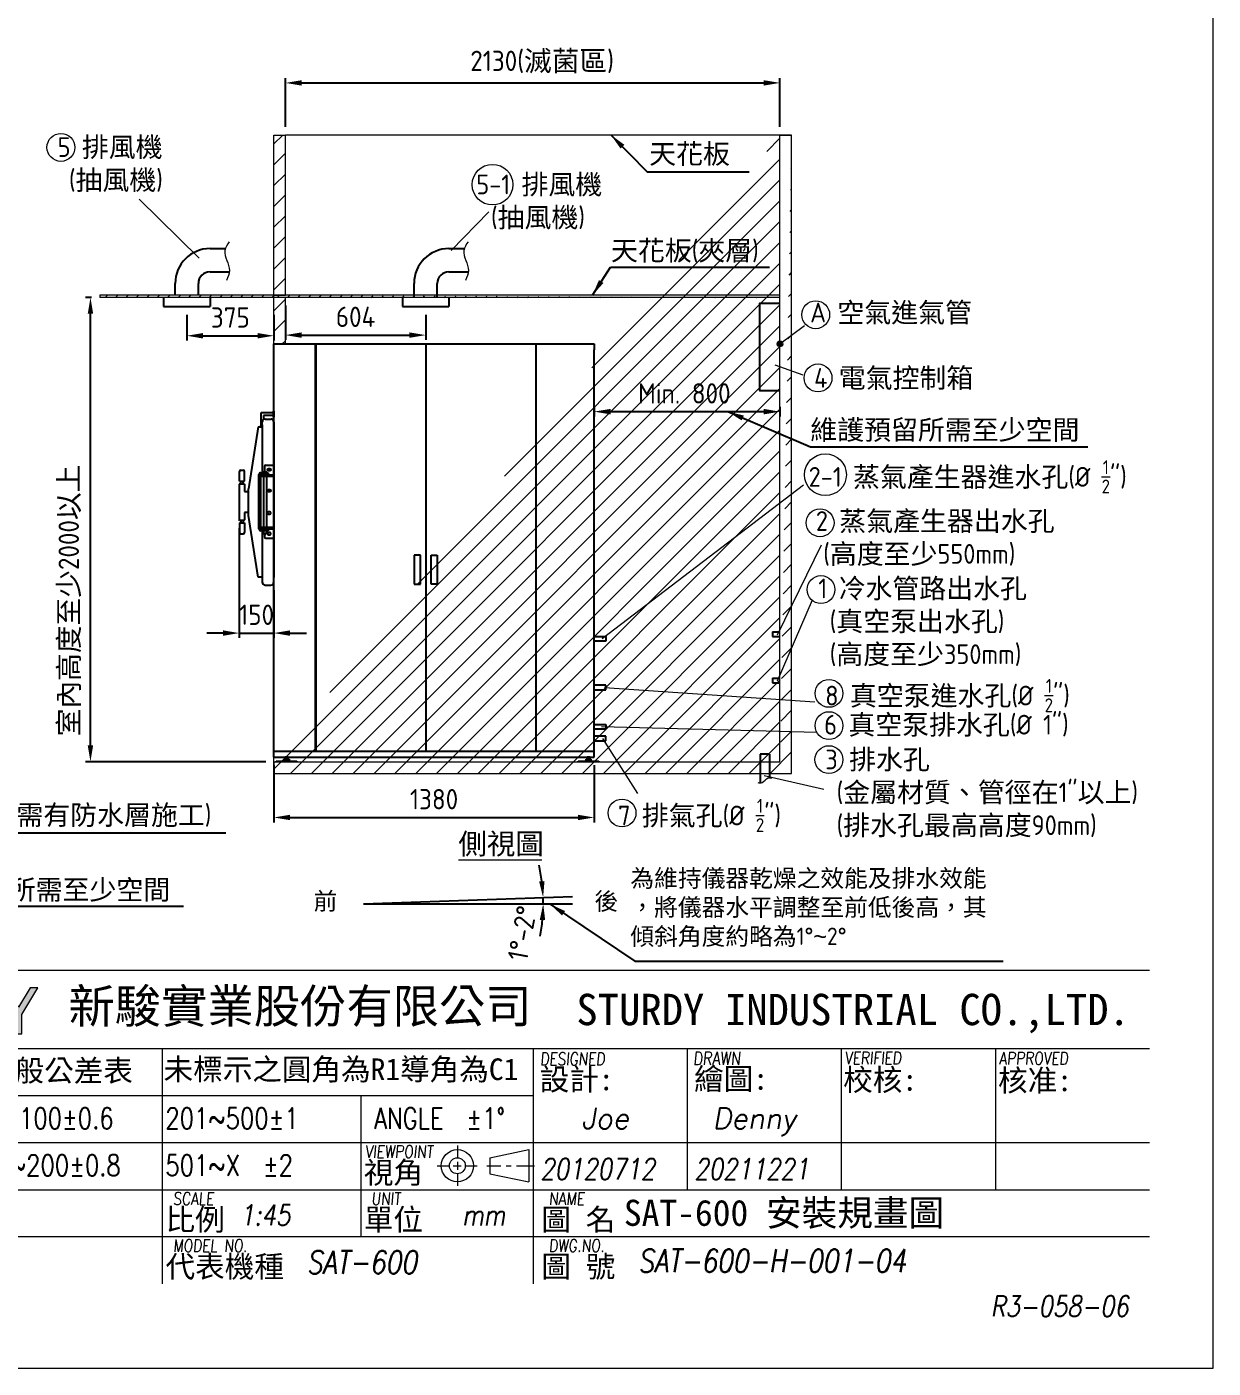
# Model space of a CAD drawing. Header units: millimetres. Extents: x -193690 to -180505, y -20867 to -11597.
# Drawn here: x -185614 to -180505, y -20867 to -15088 of the extents above; entities that cross this region are included whole.
import ezdxf

# ---------------------------------------------------------------- set-up
doc = ezdxf.new("R2010")
doc.units = ezdxf.units.MM
doc.header["$MEASUREMENT"] = 0
doc.linetypes.add('HIDDEN', pattern=[9.525, 6.35, -3.175])
doc.layers.get('0').update_dxf_attribs({"lineweight": 25})
for name, color, linetype, lineweight in [('D', 3, 'Continuous', 13), ('F', 7, 'Continuous', 15), ('H', 2, 'HIDDEN', 15), ('S', 4, 'Continuous', 15), ('T', 4, 'Continuous', 15)]:
    doc.layers.add(name, color=color, linetype=linetype, lineweight=lineweight)
doc.styles.get("Standard").update_dxf_attribs({"font": 'KAIU.TTF'})
doc.styles.add('STU25', font='isocp2.shx')
doc.styles.add('Text', font='romans.shx', dxfattribs={"width": 0.8, "oblique": 10})
doc.dimstyles.new('STU25', dxfattribs={"dimscale": 35, "dimtxt": 2.5, "dimasz": 2, "dimexe": 0.6, "dimexo": 1, "dimgap": 1, "dimtad": 1, "dimdsep": 46, "dimtxsty": 'STU25', "dimcen": 2, "dimazin": 2, "dimtfac": 1, "dimtmove": 0, "dimatfit": 3, "dimfxl": 0, "dimtolj": 1, "dimtzin": 0, "dimarcsym": 0})
doc.dimstyles.new('STU25$7', dxfattribs={"dimscale": 35, "dimtxt": 2.5, "dimasz": 2, "dimexe": 1.25, "dimexo": 0.625, "dimgap": 1, "dimtad": 0, "dimdec": 4, "dimdsep": 46, "dimtxsty": 'STU25', "dimcen": 2.5, "dimazin": 2, "dimtfac": 1, "dimtdec": 4, "dimtmove": 0, "dimatfit": 3, "dimfxl": 0, "dimtolj": 1, "dimtzin": 0, "dimarcsym": 0})
pattern_1 = [(45, (46663.2, 1261.947), (-44.90128, 44.90128), [])]

# ---------------------------------------------------------------- blocks, each defined once
blk = doc.blocks.new('*D1')
at = {"layer": 'D', "color": 0, "lineweight": -2}
for start, end in [(7.18063, 12.36126), (0, 2), (349.63874, 354.81937)]:
    blk.add_arc((-184164.5, -18866.3), 774.4, start, end, dxfattribs=at)
at = {"layer": 'D', "color": 0}
for points in [[(-183407.7, -18770.4), (-183384.5, -18768.6), (-183390.5, -18839.3)], [(-183381.5, -18936.8), (-183404.8, -18935.7), (-183390, -18866.3)]]:
    blk.add_solid(points, dxfattribs=at)
at = {"layer": 'Defpoints', "color": 0}
for p in [(-183264, -18834.9), (-184164.5, -18866.3), (-184164.5, -18866.3), (-183390.2, -18848.3), (-183263.5, -18866.3)]:
    blk.add_point(p, dxfattribs=at)
at = {"layer": 'D', "color": 0, "insert": (-183480.4, -18992.8), "char_height": 87.5, "attachment_point": 5, "rotation": 79.52599, "style": 'STU25'}
blk.add_mtext('1%%D-2%%D', dxfattribs=at)
blk = doc.blocks.new('*D2')
at = {"layer": 'D', "color": 0, "lineweight": -2}
for p, q in [((-184500.2, -16289.3), (-184500.2, -16437.3)), ((-183896.2, -16328.5), (-183896.2, -16437.3)), ((-184430.2, -16416.3), (-183966.2, -16416.3))]:
    blk.add_line(p, q, dxfattribs=at)
at = {"layer": 'D', "color": 0}
for points in [[(-184430.2, -16404.6), (-184430.2, -16428), (-184500.2, -16416.3)], [(-183966.2, -16428), (-183966.2, -16404.6), (-183896.2, -16416.3)]]:
    blk.add_solid(points, dxfattribs=at)
at = {"layer": 'Defpoints', "color": 0}
for p in [(-184500.2, -16254.3), (-183896.2, -16293.5), (-183896.2, -16416.3)]:
    blk.add_point(p, dxfattribs=at)
at = {"layer": 'D', "color": 0, "insert": (-184198.2, -16337.5), "char_height": 87.5, "attachment_point": 5, "style": 'STU25'}
blk.add_mtext('\\A1;604', dxfattribs=at)
blk = doc.blocks.new('*D4')
at = {"layer": 'D', "color": 0, "lineweight": -2}
for p, q in [((-185335.2, -16254.3), (-185361.1, -16254.3)), ((-185340.1, -18184.3), (-185340.1, -16324.3)), ((-184585.2, -18254.3), (-185361.1, -18254.3))]:
    blk.add_line(p, q, dxfattribs=at)
at = {"layer": 'D', "color": 0}
for points in [[(-185328.4, -16324.3), (-185351.8, -16324.3), (-185340.1, -16254.3)], [(-185351.8, -18184.3), (-185328.4, -18184.3), (-185340.1, -18254.3)]]:
    blk.add_solid(points, dxfattribs=at)
at = {"layer": 'Defpoints', "color": 0}
for p in [(-185340.1, -16254.3), (-185300.2, -16254.3), (-184550.2, -18254.3)]:
    blk.add_point(p, dxfattribs=at)
at = {"layer": 'D', "color": 0, "insert": (-185428.5, -17559.5), "char_height": 87.5, "attachment_point": 5, "rotation": 90, "style": 'STU25'}
blk.add_mtext('\\A1;{\\f標楷體|b0|i0|c136|p65;室內高度至少}2000{\\f標楷體|b0|i0|c136|p65;以上}', dxfattribs=at)
blk = doc.blocks.new('*D8')
at = {"layer": 'D', "color": 0, "lineweight": -2}
for p, q in [((-183170.2, -16725.9), (-183170.2, -16767)), ((-183100.2, -16746), (-182440.2, -16746)), ((-182370.2, -16725.9), (-182370.2, -16767))]:
    blk.add_line(p, q, dxfattribs=at)
at = {"layer": 'D', "color": 0}
for points in [[(-183100.2, -16734.3), (-183100.2, -16757.7), (-183170.2, -16746)], [(-182440.2, -16757.7), (-182440.2, -16734.3), (-182370.2, -16746)]]:
    blk.add_solid(points, dxfattribs=at)
at = {"layer": 'Defpoints', "color": 0}
for p in [(-183170.2, -16690.9), (-182370.2, -16690.9), (-182370.2, -16746)]:
    blk.add_point(p, dxfattribs=at)
at = {"layer": 'D', "color": 0, "insert": (-182782.4, -16667.3), "char_height": 87.5, "attachment_point": 5, "style": 'STU25'}
blk.add_mtext('\\A1;{\\Fisocp2.shx;Min. 800}', dxfattribs=at)
blk = doc.blocks.new('*D9')
at = {"layer": 'D', "color": 0, "lineweight": -2}
for p, q in [((-184500.2, -15519.3), (-184500.2, -15308.7)), ((-182370.2, -15519.3), (-182370.2, -15308.7)), ((-184430.2, -15329.7), (-182440.2, -15329.7))]:
    blk.add_line(p, q, dxfattribs=at)
at = {"layer": 'D', "color": 0}
for points in [[(-184430.2, -15318.1), (-184430.2, -15341.4), (-184500.2, -15329.7)], [(-182440.2, -15341.4), (-182440.2, -15318.1), (-182370.2, -15329.7)]]:
    blk.add_solid(points, dxfattribs=at)
at = {"layer": 'Defpoints', "color": 0}
for p in [(-182370.2, -15329.7), (-184500.2, -15554.3), (-182370.2, -15554.3)]:
    blk.add_point(p, dxfattribs=at)
at = {"layer": 'D', "color": 0, "insert": (-183394.7, -15239.6), "char_height": 87.5, "attachment_point": 5, "style": 'STU25'}
blk.add_mtext('\\A1;2130({\\f標楷體|b0|i0|c136|p65;滅菌區})', dxfattribs=at)
blk = doc.blocks.new('*D15')
at = {"layer": 'D', "color": 0, "lineweight": -2}
for p, q in [((-184550.2, -18269.3), (-184550.2, -18515.5)), ((-183170.2, -18269.3), (-183170.2, -18515.5)), ((-184480.2, -18494.5), (-183240.2, -18494.5))]:
    blk.add_line(p, q, dxfattribs=at)
at = {"layer": 'D', "color": 0}
for points in [[(-184480.2, -18482.8), (-184480.2, -18506.1), (-184550.2, -18494.5)], [(-183240.2, -18506.1), (-183240.2, -18482.8), (-183170.2, -18494.5)]]:
    blk.add_solid(points, dxfattribs=at)
at = {"layer": 'Defpoints', "color": 0}
for p in [(-184550.2, -18234.3), (-183170.2, -18234.3), (-183170.2, -18494.5)]:
    blk.add_point(p, dxfattribs=at)
at = {"layer": 'D', "color": 0, "insert": (-183860.2, -18415.7), "char_height": 87.5, "attachment_point": 5, "style": 'STU25'}
blk.add_mtext('\\A1;1380', dxfattribs=at)
blk = doc.blocks.new('*D16')
at = {"layer": 'D', "color": 0, "lineweight": -2}
for p, q in [((-184699.2, -17247.8), (-184699.2, -17721)), ((-184550.2, -17515), (-184550.2, -17721)), ((-184769.2, -17700), (-184839.2, -17700)), ((-184699.2, -17700), (-184550.2, -17700)), ((-184480.2, -17700), (-184410.2, -17700))]:
    blk.add_line(p, q, dxfattribs=at)
at = {"layer": 'D', "color": 0}
for points in [[(-184769.2, -17711.7), (-184769.2, -17688.3), (-184699.2, -17700)], [(-184480.2, -17688.3), (-184480.2, -17711.7), (-184550.2, -17700)]]:
    blk.add_solid(points, dxfattribs=at)
at = {"layer": 'Defpoints', "color": 0}
for p in [(-184699.2, -17212.8), (-184550.2, -17480), (-184550.2, -17700)]:
    blk.add_point(p, dxfattribs=at)
at = {"layer": 'D', "color": 0, "insert": (-184624.7, -17621.2), "char_height": 87.5, "attachment_point": 5, "style": 'STU25'}
blk.add_mtext('\\A1;{\\Fisocp2.shx;150}', dxfattribs=at)
blk = doc.blocks.new('*D19')
at = {"layer": 'D', "color": 0, "lineweight": -2}
for p, q in [((-184925.2, -16328.5), (-184925.2, -16440.1)), ((-184550.2, -16328.5), (-184550.2, -16440.1)), ((-184855.2, -16419.1), (-184620.2, -16419.1))]:
    blk.add_line(p, q, dxfattribs=at)
at = {"layer": 'D', "color": 0}
for points in [[(-184855.2, -16407.4), (-184855.2, -16430.8), (-184925.2, -16419.1)], [(-184620.2, -16430.8), (-184620.2, -16407.4), (-184550.2, -16419.1)]]:
    blk.add_solid(points, dxfattribs=at)
at = {"layer": 'Defpoints', "color": 0}
for p in [(-184925.2, -16293.5), (-184550.2, -16293.5), (-184550.2, -16419.1)]:
    blk.add_point(p, dxfattribs=at)
at = {"layer": 'D', "color": 0, "insert": (-184737.7, -16340.4), "char_height": 87.5, "attachment_point": 5, "style": 'STU25'}
blk.add_mtext('\\A1;375', dxfattribs=at)
blk = doc.blocks.new('新駿LOGO')
at = {"layer": 'F'}
h = blk.add_hatch(color=256, dxfattribs=at)
edge = h.paths.add_edge_path()
edge.add_spline(control_points=[(-509.51, -443.62), (-509.51, -443.62), (-509.51, -441.77), (-509.51, -441.77), (-509.51, -441.77), (-511, -439.2), (-511, -439.2), (-511, -439.2), (-510.64, -439.2), (-510.64, -439.2), (-510.64, -439.2), (-510.3, -439.19), (-510.04, -439.32), (-509.79, -439.45), (-509.71, -439.68), (-509.71, -439.68), (-509.71, -439.68), (-508.9, -441.07), (-508.9, -441.07), (-508.9, -441.07), (-507.78, -439.2), (-507.78, -439.2), (-507.78, -439.2), (-507.05, -439.2), (-507.05, -439.2), (-507.05, -439.2), (-508.59, -441.77), (-508.59, -441.77), (-508.59, -441.77), (-508.59, -443.62), (-508.59, -443.62), (-508.59, -443.62), (-509.51, -443.62), (-509.51, -443.62)], knot_values=[0, 0, 0, 0, 1, 1, 1, 2, 2, 2, 3, 3, 3, 4, 4, 4, 5, 5, 5, 6, 6, 6, 7, 7, 7, 8, 8, 8, 9, 9, 9, 10, 10, 10, 11, 11, 11, 11], degree=3, periodic=1)
at = {"layer": 'F', "lineweight": 0}
blk.add_open_spline([(-509.51, -443.62), (-509.51, -443.62), (-509.51, -441.77), (-509.51, -441.77), (-509.51, -441.77), (-511, -439.2), (-511, -439.2), (-511, -439.2), (-510.64, -439.2), (-510.64, -439.2), (-510.64, -439.2), (-510.3, -439.19), (-510.04, -439.32), (-509.79, -439.45), (-509.71, -439.68), (-509.71, -439.68), (-509.71, -439.68), (-508.9, -441.07), (-508.9, -441.07), (-508.9, -441.07), (-507.78, -439.2), (-507.78, -439.2), (-507.78, -439.2), (-507.05, -439.2), (-507.05, -439.2), (-507.05, -439.2), (-508.59, -441.77), (-508.59, -441.77), (-508.59, -441.77), (-508.59, -443.62), (-508.59, -443.62), (-508.59, -443.62), (-509.51, -443.62), (-509.51, -443.62)], degree=3, knots=[0, 0, 0, 0, 1, 1, 1, 2, 2, 2, 3, 3, 3, 4, 4, 4, 5, 5, 5, 6, 6, 6, 7, 7, 7, 8, 8, 8, 9, 9, 9, 10, 10, 10, 11, 11, 11, 11], dxfattribs=at)
at = {"attachment_point": 1, "style": 'STU25'}
for s, insert, char_height in [('{\\f標楷體|b0|i0|c136|p65;新駿實業股份有限公司}', (-504.12, -439.33), 3.25), ('{\\f標楷體|b0|i0|c136|p65;STURDY\\H0.9667x; \\H1.034x;INDUSTRIAL CO.,LTD.}', (-455.51, -439.78), 3)]:
    blk.add_mtext(s, dxfattribs=dict(at, insert=insert, char_height=char_height))
blk = doc.blocks.new('H421')
at = {"layer": 'F', "color": 7}
for p, q in [((155.91, 38.09), (286.91, 38.09)), ((211.36, 38.09), (286.91, 38.09)), ((155.91, 30.59), (286.91, 30.59)), ((192.41, 30.59), (192.41, 17.09)), ((242.66, 30.59), (242.66, 17.09)), ((257.41, 30.59), (257.41, 17.09)), ((272.16, 30.59), (272.16, 17.09)), ((155.91, 26.09), (227.91, 26.09)), ((211.41, 26.09), (211.41, 17.09)), ((155.91, 21.59), (286.91, 21.59)), ((214.91, 21.59), (286.91, 21.59)), ((227.91, 21.59), (286.91, 21.59)), ((155.91, 17.09), (286.91, 17.09)), ((211.41, 17.09), (211.41, 12.59)), ((227.91, 17.09), (227.91, 8.09)), ((286.91, 12.59), (155.91, 12.59))]:
    blk.add_line(p, q, dxfattribs=at)
at = {"layer": 'F'}
for p, q in [((227.91, 30.59), (227.91, 17.09)), ((192.41, 17.09), (192.41, 8.09))]:
    blk.add_line(p, q, dxfattribs=at)
at = {"layer": 'F', "color": 0}
for p, q in [((220.66, 21.32), (220.66, 20.14)), ((223.77, 20.14), (227.5, 20.92)), ((227.5, 20.92), (227.5, 17.84)), ((218.72, 19.38), (219.89, 19.38)), ((220.27, 19.38), (221.04, 19.38)), ((220.66, 19.77), (220.66, 19)), ((221.42, 19.38), (222.57, 19.38)), ((223.49, 19.38), (224.81, 19.38)), ((223.77, 20.14), (223.77, 18.62)), ((225.34, 19.38), (225.81, 19.38)), ((226.31, 19.38), (228.03, 19.38)), ((220.66, 18.62), (220.66, 17.45)), ((223.77, 18.62), (227.5, 17.84))]:
    blk.add_line(p, q, dxfattribs=at)
for radius in [1.54, 0.762]:
    blk.add_circle((220.66, 19.38), radius, dxfattribs=at)
blk.add_blockref('新駿LOGO', (687.56, 475.62))
at = {"layer": 'F', "lineweight": -3}
for s, height, p in [('未標註者一般公差表', 2.076, (164.12, 27.45)), ('未標示之圓角為R1導角為C1', 2.0757, (192.54, 27.58)), ('設計:', 2.076, (228.54, 26.61)), ('繪圖:', 2.076, (243.32, 26.66)), ('校核:', 2.076, (257.59, 26.57)), ('核准:', 2.076, (272.41, 26.52)), ('視角', 2.076, (211.71, 17.69)), ('比例', 2.076, (192.73, 13.19)), ('單位', 2.076, (211.71, 13.19)), ('圖 名', 2.076, (228.7, 13.19)), ('代表機種', 2.076, (192.73, 8.69)), ('圖 號', 2.076, (228.7, 8.69))]:
    blk.add_text(s, height=height, dxfattribs=at).set_placement(p)
at = {"layer": 'F', "color": 1, "lineweight": 15, "style": 'Text', "oblique": 5, "width": 0.8}
for s, height, p in [('DESIGNED', 1.2, (228.57, 29.01)), ('DRAWN', 1.245, (243.23, 29.03)), ('VERIFIED', 1.2, (257.72, 29.09)), ('APPROVED', 1.2, (272.5, 29.06)), ('VIEWPOINT', 1.2, (211.83, 20.13)), ('SCALE', 1.2, (193.44, 15.63)), ('UNIT', 1.2, (212.42, 15.63)), ('NAME', 1.2, (229.41, 15.63)), ('MODEL NO.', 1.2, (193.44, 11.13)), ('DWG.NO.', 1.2, (229.41, 11.13))]:
    blk.add_text(s, height=height, dxfattribs=at).set_placement(p)
at = {"layer": 'F', "lineweight": 20, "style": 'Text', "width": 0.8}
for s, p in [('51~100±0.6', (174.32, 22.91)), ('201~500±1', (192.72, 22.91)), ('ANGLE  ±1%%D', (212.68, 22.91)), ('101~200±0.8', (173.63, 18.41)), ('501~X  ±2', (192.72, 18.41))]:
    blk.add_text(s, height=2, dxfattribs=at).set_placement(p)

msp = doc.modelspace()

# ---------------------------------------------------------------- hatches: boundary and pattern name
msp.add_hatch(color=256).paths.add_polyline_path([(-182359.411, -16454.344, 1), (-182380.932, -16454.344, 1)])
at = {"layer": 'H', "ltscale": 5}
h = msp.add_hatch(dxfattribs=at)
h.set_pattern_fill('ANSI31', color=256, scale=20, style=0)
h.set_pattern_definition(pattern_1)
h.paths.add_polyline_path([(-184550.171, -15554.344), (-184550.171, -16244.344), (-184500.171, -16244.344), (-184500.171, -15554.344)])
h = msp.add_hatch(dxfattribs=at)
h.set_pattern_fill('ANSI31', color=256, scale=20, style=0)
h.set_pattern_definition(pattern_1)
h.paths.add_polyline_path([(-182370.171, -15554.344), (-182320.171, -15554.344)], flags=16)
h.paths.add_polyline_path([(-182370.171, -15554.344), (-182320.171, -15554.344)], flags=16)
h.paths.add_polyline_path([(-182370.171, -15554.344), (-182320.171, -15554.344)], flags=0)
h.paths.add_polyline_path([(-182370.171, -15554.344), (-182320.171, -15554.344)], flags=0)
h.paths.add_polyline_path([(-182370.171, -15554.344), (-182320.171, -15554.344)], flags=0)
h.paths.add_polyline_path([(-182370.171, -15554.344), (-182320.171, -15554.344)], flags=0)
h.paths.add_polyline_path([(-182370.171, -15554.344), (-182320.171, -15554.344)], flags=0)
h.paths.add_polyline_path([(-182370.171, -15554.344), (-182320.171, -15554.344)], flags=0)
h.paths.add_polyline_path([(-182370.171, -15554.344), (-182320.171, -15554.344)], flags=0)
h.paths.add_polyline_path([(-182370.171, -15554.344), (-182320.171, -15554.344)], flags=0)
h.paths.add_polyline_path([(-182370.171, -15554.344), (-182320.171, -15554.344)], flags=0)
h.paths.add_polyline_path([(-182370.171, -15554.344), (-182320.171, -15554.344)], flags=0)
h.paths.add_polyline_path([(-182370.171, -15554.344), (-182320.171, -15554.344)], flags=0)
h.paths.add_polyline_path([(-182370.171, -15554.344), (-182320.171, -15554.344)], flags=0)
h.paths.add_polyline_path([(-182370.171, -15554.344), (-182320.171, -15554.344)], flags=0)
h.paths.add_polyline_path([(-182370.171, -15554.344), (-182320.171, -15554.344)], flags=0)
h.paths.add_polyline_path([(-182370.171, -15554.344), (-182320.171, -15554.344)], flags=0)
h.paths.add_polyline_path([(-182370.171, -15554.344), (-182320.171, -15554.344)], flags=0)
h.paths.add_polyline_path([(-182370.171, -15554.344), (-182320.171, -15554.344)], flags=0)
h.paths.add_polyline_path([(-182370.171, -15554.344), (-182320.171, -15554.344)], flags=0)
h.paths.add_polyline_path([(-182370.171, -15554.344), (-182320.171, -15554.344)], flags=0)
edge = h.paths.add_edge_path()
edge.add_line((-182320.171, -18304.344), (-182320.171, -15554.344))
edge.add_line((-182370.171, -18254.344), (-182370.171, -15554.344))
edge.add_line((-184550.171, -18304.344), (-182320.171, -18304.344))
edge.add_line((-184550.171, -18254.344), (-182370.171, -18254.344))
edge.add_line((-184550.171, -18254.344), (-184550.171, -18304.344))
at = {"layer": 'H'}
h = msp.add_hatch(dxfattribs=at)
h.set_pattern_fill('ANSI31', color=256, scale=10, style=0)
h.set_pattern_definition([(45, (29826.688, 2361.586), (-22.4506403, 22.4506403), [])])
h.paths.add_polyline_path([(-184550.171, -16244.344), (-185300.171, -16244.344), (-185300.171, -16254.344), (-184550.171, -16254.344)])
h = msp.add_hatch(dxfattribs=at)
h.set_pattern_fill('ANSI31', color=256, scale=20, style=0)
h.set_pattern_definition(pattern_1)
h.paths.add_polyline_path([(-184550.171, -16454.344), (-184500.171, -16454.344), (-184500.171, -16254.344), (-184550.171, -16254.344)])
h = msp.add_hatch(dxfattribs=at)
h.set_pattern_fill('ANSI31', color=256, scale=10, style=0)
h.set_pattern_definition([(45, (46665.404, 1261.947), (-22.4506403, 22.4506403), [])])
edge = h.paths.add_edge_path()
edge.add_line((-184547.964, -16254.344), (-184547.964, -16244.344))
edge.add_line((-184547.964, -16244.344), (-184497.964, -16244.344))
edge.add_line((-182367.964, -16244.344), (-184547.964, -16244.344))
edge.add_line((-182367.964, -16254.344), (-184547.964, -16254.344))
edge.add_line((-182367.964, -16254.959), (-182367.964, -16244.344))

# ---------------------------------------------------------------- linework, layer by layer
for p, q in [((-184825.171, -16043.595), (-184759.251, -16043.595)), ((-183796.171, -16043.595), (-183730.251, -16043.595)), ((-184825.171, -16143.595), (-184741.877, -16143.595)), ((-183796.171, -16143.595), (-183712.877, -16143.595)), ((-184975.171, -16244.344), (-184975.171, -16193.595)), ((-184875.171, -16244.344), (-184875.171, -16193.595)), ((-183946.171, -16254.344), (-183946.171, -16193.595)), ((-183846.171, -16254.344), (-183846.171, -16193.595)), ((-185025.171, -16254.344), (-185025.171, -16293.487)), ((-185025.171, -16293.487), (-184825.171, -16293.487)), ((-184825.171, -16254.344), (-184825.171, -16293.487)), ((-183996.171, -16254.344), (-183996.171, -16293.487)), ((-183996.171, -16293.487), (-183796.171, -16293.487)), ((-183796.171, -16254.344), (-183796.171, -16293.487)), ((-184550.171, -18234.344), (-184550.171, -16454.344)), ((-184550.171, -16454.344), (-183170.171, -16454.344)), ((-183896.171, -16454.344), (-183896.171, -18209.344)), ((-183895.171, -16454.344), (-183895.171, -18209.344)), ((-183421.171, -16454.344), (-183421.171, -18209.344)), ((-183420.171, -18209.344), (-183420.171, -16454.344)), ((-183170.171, -16454.344), (-183170.171, -16479.344)), ((-183170.171, -18234.344), (-183170.171, -16479.344)), ((-184606.171, -16753.844), (-184606.171, -16809.844)), ((-184552.171, -16750.844), (-184603.171, -16750.844)), ((-184552.171, -16769.344), (-184552.171, -16744.344)), ((-184552.171, -16744.344), (-184550.171, -16744.344)), ((-184550.171, -16744.344), (-184550.171, -16769.344)), ((-184618.371, -16811.844), (-184659.171, -17078.044)), ((-184618.371, -16811.844), (-184600.171, -16811.844)), ((-184612.671, -16809.844), (-184600.171, -16809.844)), ((-184612.671, -16811.844), (-184612.671, -16809.844)), ((-184600.171, -16803.044), (-184600.171, -16790.044)), ((-184600.171, -16803.044), (-184600.171, -17009.344)), ((-184594.171, -16762.844), (-184594.171, -16779.651)), ((-184552.171, -16762.844), (-184594.171, -16762.844)), ((-184588.171, -16778.044), (-184562.171, -16778.044)), ((-184550.171, -16769.344), (-184552.171, -16769.344)), ((-184550.171, -16790.044), (-184550.171, -16830.544)), ((-184550.171, -16810.544), (-184550.171, -17460.544)), ((-184590.171, -16982.035), (-184590.171, -17007.344)), ((-184585.171, -16977.035), (-184555.171, -16977.035)), ((-184550.171, -16982.035), (-184550.171, -17286.652)), ((-184698.218, -17046.028), (-184698.218, -17003.822)), ((-184698.218, -17046.028), (-184677.218, -17046.028)), ((-184693.218, -16998.822), (-184682.218, -16998.822)), ((-184692.468, -17056.794), (-184692.468, -17046.028)), ((-184682.968, -17056.794), (-184682.968, -17046.028)), ((-184677.218, -17046.028), (-184677.218, -17003.822)), ((-184614.171, -17251.344), (-184614.171, -17017.344)), ((-184608.171, -17017.344), (-184608.171, -17251.344)), ((-184606.171, -17009.344), (-184574.171, -17009.344)), ((-184574.171, -17015.344), (-184606.171, -17015.344)), ((-184604.171, -17018.344), (-184604.171, -17024.344)), ((-184604.171, -17018.344), (-184550.171, -17018.344)), ((-184604.171, -17024.344), (-184550.171, -17024.344)), ((-184596.671, -17009.344), (-184596.671, -17007.344)), ((-184579.671, -17007.344), (-184596.671, -17007.344)), ((-184579.671, -17009.344), (-184579.671, -17007.344)), ((-184574.171, -17009.344), (-184574.171, -17015.344)), ((-184697.718, -17056.794), (-184699.218, -17058.294)), ((-184699.218, -17058.294), (-184699.218, -17212.794)), ((-184697.718, -17056.794), (-184677.718, -17056.794)), ((-184677.718, -17056.794), (-184676.218, -17058.294)), ((-184676.218, -17058.294), (-184676.218, -17090.544)), ((-184676.218, -17090.544), (-184662.718, -17090.544)), ((-184661.218, -17092.044), (-184662.718, -17090.544)), ((-184661.218, -17092.044), (-184661.218, -17103.044)), ((-184661.218, -17103.044), (-184658.755, -17103.044)), ((-184659.171, -17193.044), (-184659.171, -17078.044)), ((-184659.171, -17193.044), (-184659.171, -17078.044)), ((-184697.718, -17214.294), (-184699.218, -17212.794)), ((-184677.718, -17214.294), (-184697.718, -17214.294)), ((-184692.468, -17214.294), (-184692.468, -17225.059)), ((-184682.968, -17214.294), (-184682.968, -17225.059)), ((-184677.718, -17214.294), (-184676.218, -17212.794)), ((-184676.218, -17180.544), (-184676.218, -17212.794)), ((-184662.718, -17180.544), (-184676.218, -17180.544)), ((-184662.718, -17180.544), (-184661.218, -17179.044)), ((-184658.755, -17168.044), (-184661.218, -17168.044)), ((-184661.218, -17168.044), (-184661.218, -17179.044)), ((-184618.371, -17459.244), (-184659.171, -17193.044)), ((-184698.218, -17225.059), (-184677.218, -17225.059)), ((-184698.218, -17225.059), (-184698.218, -17267.266)), ((-184693.218, -17272.266), (-184682.218, -17272.266)), ((-184677.218, -17225.059), (-184677.218, -17267.266)), ((-184574.171, -17253.344), (-184606.171, -17253.344)), ((-184574.171, -17259.344), (-184606.171, -17259.344)), ((-184604.171, -17250.344), (-184604.171, -17244.344)), ((-184604.171, -17244.344), (-184550.171, -17244.344)), ((-184604.171, -17250.344), (-184550.171, -17250.344)), ((-184600.171, -17259.344), (-184600.171, -17468.044)), ((-184594.671, -17266.575), (-184592.171, -17274.344)), ((-184592.171, -17274.344), (-184584.171, -17274.344)), ((-184590.171, -17274.344), (-184590.171, -17286.652)), ((-184584.171, -17274.344), (-184581.671, -17266.575)), ((-184574.171, -17253.344), (-184574.171, -17259.344)), ((-184585.171, -17291.652), (-184555.171, -17291.652)), ((-183945.171, -17364.344), (-183945.171, -17489.344)), ((-183918.171, -17364.344), (-183945.171, -17364.344)), ((-183918.171, -17489.344), (-183918.171, -17364.344)), ((-183873.171, -17489.344), (-183873.171, -17364.344)), ((-183873.171, -17364.344), (-183846.171, -17364.344)), ((-183846.171, -17364.344), (-183846.171, -17489.344)), ((-184550.171, -17480.044), (-184550.171, -17440.544)), ((-184600.171, -17459.244), (-184618.371, -17459.244)), ((-184600.171, -17468.044), (-184600.171, -17480.044)), ((-184587.171, -17493.044), (-184563.171, -17493.044)), ((-183945.171, -17489.344), (-183918.171, -17489.344)), ((-183846.171, -17489.344), (-183873.171, -17489.344)), ((-183170.171, -17734.344), (-183170.171, -17714.344)), ((-183170.171, -17714.344), (-183120.171, -17714.344)), ((-183120.171, -17734.344), (-183170.171, -17734.344)), ((-183120.171, -17714.344), (-183120.171, -17734.344)), ((-182402.546, -17694.344), (-182402.546, -17714.344)), ((-182402.546, -17694.344), (-182370.171, -17694.344)), ((-182402.546, -17714.344), (-182370.171, -17714.344)), ((-182402.546, -17894.344), (-182402.546, -17914.344)), ((-182402.546, -17894.344), (-182370.171, -17894.344)), ((-182402.546, -17914.344), (-182370.171, -17914.344)), ((-183120.171, -17924.344), (-183170.171, -17924.344)), ((-183170.171, -17944.344), (-183120.171, -17944.344)), ((-183120.171, -17944.344), (-183120.171, -17924.344)), ((-183170.171, -18094.344), (-183120.171, -18094.344)), ((-183120.171, -18114.344), (-183170.171, -18114.344)), ((-183120.171, -18144.344), (-183170.171, -18144.344)), ((-183120.171, -18094.344), (-183120.171, -18114.344)), ((-183120.171, -18164.344), (-183120.171, -18144.344)), ((-183170.171, -18164.344), (-183120.171, -18164.344)), ((-184550.171, -18209.344), (-183170.171, -18209.344)), ((-184550.171, -18234.344), (-183170.171, -18234.344)), ((-184539.671, -18251.344), (-184450.671, -18251.344)), ((-184539.671, -18254.344), (-184539.671, -18251.344)), ((-184450.671, -18254.344), (-184539.671, -18254.344)), ((-184505.564, -18251.344), (-184505.564, -18243.344)), ((-184505.564, -18243.344), (-184484.779, -18243.344)), ((-184501.171, -18234.344), (-184501.171, -18243.344)), ((-184489.171, -18234.344), (-184501.171, -18234.344)), ((-184489.171, -18243.344), (-184489.171, -18234.344)), ((-184484.779, -18243.344), (-184484.779, -18251.344)), ((-184450.671, -18251.344), (-184450.671, -18254.344)), ((-183239.671, -18251.344), (-183150.671, -18251.344)), ((-183239.671, -18254.344), (-183239.671, -18251.344)), ((-183150.671, -18254.344), (-183239.671, -18254.344)), ((-183205.564, -18251.344), (-183205.564, -18243.344)), ((-183205.564, -18243.344), (-183184.779, -18243.344)), ((-183201.171, -18234.344), (-183201.171, -18243.344)), ((-183189.171, -18234.344), (-183201.171, -18234.344)), ((-183189.171, -18243.344), (-183189.171, -18234.344)), ((-183184.779, -18243.344), (-183184.779, -18251.344)), ((-183150.671, -18251.344), (-183150.671, -18254.344)), ((-182415.171, -18221.969), (-182455.171, -18221.969)), ((-182455.171, -18221.969), (-182455.171, -18345.226)), ((-182415.171, -18221.969), (-182415.171, -18323.392)), ((-184164.454, -18866.296), (-183264.003, -18834.852)), ((-184164.454, -18866.296), (-183263.454, -18866.296))]:
    msp.add_line(p, q)
at = {"ltscale": 5}
for p, q in [((-184371.171, -18208.344), (-184371.171, -16454.344)), ((-184369.171, -16454.344), (-184369.171, -18208.344))]:
    msp.add_line(p, q, dxfattribs=at)
at = {"ltscale": 0.5}
for p, q in [((-184594.671, -17015.344), (-184594.671, -17018.344)), ((-184594.671, -17024.344), (-184594.671, -17244.344)), ((-184581.671, -17015.344), (-184581.671, -17018.344)), ((-184581.671, -17024.344), (-184581.671, -17244.344)), ((-184594.671, -17250.344), (-184594.671, -17253.344)), ((-184594.671, -17259.344), (-184594.671, -17266.575)), ((-184581.671, -17250.344), (-184581.671, -17253.344)), ((-184581.671, -17259.344), (-184581.671, -17266.575))]:
    msp.add_line(p, q, dxfattribs=at)
msp.add_lwpolyline([(-182370.171, -16280.474), (-182457.757, -16280.474), (-182457.757, -16654.344), (-182370.171, -16654.344)])
for points in [[(-184572.671, -16991.597), (-184567.671, -16991.597, -1), (-184567.671, -17001.597), (-184572.671, -17001.597, -1)], [(-184572.671, -17081.406), (-184567.671, -17081.406, -1), (-184567.671, -17091.406), (-184572.671, -17091.406, -1)], [(-184572.671, -17187.282), (-184567.671, -17187.282, 1), (-184567.671, -17177.282), (-184572.671, -17177.282, 1)], [(-184572.671, -17277.091), (-184567.671, -17277.091, 1), (-184567.671, -17267.091), (-184572.671, -17267.091, 1)]]:
    msp.add_lwpolyline(points, format="xyb", close=True)
msp.add_circle((-182370.171, -16454.344), 10.761)
for centre, radius, start, end in [((-184825.171, -16193.595), 150, 90, 180), ((-183796.171, -16193.595), 150, 90, 180), ((-184825.171, -16193.595), 50, 90, 180), ((-183796.171, -16193.595), 50, 90, 180), ((-184603.171, -16753.844), 3, 90, 180), ((-184588.171, -16790.044), 12, 90, 180), ((-184562.171, -16790.044), 12, 0, 90), ((-184585.171, -16982.035), 5, 90, 180), ((-184555.171, -16982.035), 5, 0, 90), ((-184693.218, -17003.822), 5, 90, 180), ((-184682.218, -17003.822), 5, 0, 90), ((-184606.171, -17017.344), 8, 90, 180), ((-184606.171, -17017.344), 2, 90, 180), ((-184693.218, -17267.266), 5, 180, 270), ((-184682.218, -17267.266), 5, 270, 0), ((-184606.171, -17251.344), 8, 180, 270), ((-184606.171, -17251.344), 2, 180, 270), ((-184585.171, -17286.652), 5, 180, 270), ((-184555.171, -17286.652), 5, 270, 0), ((-184587.171, -17480.044), 13, 180, 270), ((-184563.171, -17480.044), 13, 270, 0)]:
    msp.add_arc(centre, radius, start, end)
at = {"layer": 'D'}
for p, q in [((-184872.46, -16084.179), (-185130.296, -15830.234)), ((-183785.821, -16051.547), (-183624.045, -15884.497)), ((-182370.171, -16454.344), (-182264.832, -16375.131)), ((-182392.604, -16544.662), (-182271.877, -16587.983)), ((-183136.032, -17722.76), (-182268.525, -17061.634)), ((-182380.908, -17708.271), (-182191.778, -17319.74)), ((-182380.908, -17905.485), (-182229.991, -17556.739)), ((-183126.226, -17934.833), (-182219.652, -17995.56)), ((-183139.609, -18103.086), (-182211.447, -18126.665)), ((-183134.688, -18153.96), (-182983.738, -18391.771)), ((-182438.702, -18313.173), (-182181.63, -18372.33)), ((-183754.519, -18677.586), (-183396.193, -18677.586))]:
    msp.add_line(p, q, dxfattribs=at)
for centre, radius in [((-185467.455, -15607.71), 60), ((-183608.322, -15768.079), 87.5), ((-182216.259, -16328.67), 60), ((-182206.295, -16600.724), 60), ((-182174.465, -17017.621), 90), ((-182197.37, -17224.94), 60), ((-182193.645, -17512.574), 60), ((-182159.083, -17959.729), 60), ((-182159.18, -18098.633), 60), ((-182159.631, -18245.18), 60), ((-183050.591, -18475.097), 60)]:
    msp.add_circle(centre, radius, dxfattribs=at)
for points in [[(-184742.937, -16014.019), (-184761.199, -16051.923), (-184741.532, -16138.261), (-184754.175, -16180.377)], [(-183713.937, -16014.019), (-183732.199, -16051.923), (-183712.532, -16138.261), (-183725.175, -16180.377)], [(-182465.835, -18344.086), (-182447.506, -18344.086), (-182421.101, -18324.217), (-182405.878, -18324.217)]]:
    msp.add_spline(points, degree=3, dxfattribs=at)
at = {"layer": 'F', "color": 6}
msp.add_lwpolyline([(-193689.501, -11597.012), (-193689.501, -20867.012), (-180504.501, -20867.012), (-180504.501, -11597.012)], close=True, dxfattribs=at)
msp.add_lwpolyline([(-193689.501, -11597.012), (-193689.501, -20867.012), (-180504.501, -20867.012), (-180504.501, -11597.012)], close=True, dxfattribs=at)
at = {"layer": 'S'}
for p, q in [((-184550.171, -18304.344), (-184550.171, -15554.344)), ((-184550.171, -15554.344), (-184500.171, -15554.344)), ((-184550.171, -15554.344), (-184500.171, -15554.344)), ((-182370.171, -15554.344), (-184500.171, -15554.344)), ((-184500.171, -16244.344), (-184500.171, -15554.344)), ((-182370.171, -18254.344), (-182370.171, -15554.344)), ((-182320.171, -15554.344), (-182370.171, -15554.344)), ((-182370.171, -15554.344), (-182320.171, -15554.344)), ((-182320.171, -18304.344), (-182320.171, -15554.344)), ((-182370.171, -16244.344), (-185300.171, -16244.344)), ((-185300.171, -16244.344), (-185300.171, -16254.344)), ((-182370.171, -16254.344), (-185300.171, -16254.344)), ((-184550.171, -16244.344), (-184500.171, -16244.344)), ((-184550.171, -16254.344), (-184550.171, -16244.344)), ((-184500.171, -16454.344), (-184500.171, -16254.344)), ((-182370.171, -16254.959), (-182370.171, -16244.344)), ((-184550.171, -16454.344), (-184500.171, -16454.344)), ((-184550.171, -18254.344), (-182370.171, -18254.344)), ((-184550.171, -18254.344), (-184550.171, -18304.344)), ((-184550.171, -18304.344), (-182320.171, -18304.344))]:
    msp.add_line(p, q, dxfattribs=at)

# ---------------------------------------------------------------- block references
at = {"xscale": 45, "yscale": 45, "zscale": 45}
msp.add_blockref('H421', (-193689.501, -20867.012), dxfattribs=at)

# ---------------------------------------------------------------- texts
at = {"layer": 'D', "color": 4}
msp.add_text('SAT-600 安裝規畫圖', height=112.5, dxfattribs=at).set_placement((-183042.586, -20253.978))
at = {"layer": 'D', "attachment_point": 1}
for s, insert, char_height in [('{\\Fisocp2.shx;\\C3;5 \\f標楷體|b0|i0|c136|p65;排風機\\P\\Fisocp2.shx; (\\f標楷體|b0|i0|c136|p65;抽風機\\Fisocp2.shx;)}', (-185481.468, -15563.529), 85), ('{\\C3;天花板 }', (-182933.65, -15592.727), 85), ('{\\Fisocp2.shx;\\C3;5-1 \\f標楷體|b0|i0|c136|p65;排風機\\P\\f???|b0|i0|c0|p65;  \\Fisocp2.shx;(\\f標楷體|b0|i0|c136|p65;抽風機\\Fisocp2.shx;)}', (-183678.146, -15724.641), 85), ('{\\C3;天花板\\Fisocp2.shx;(\\f標楷體|b0|i0|c136|p65;夾層\\Fisocp2.shx;)}', (-183098.277, -16009.335), 85), ('{\\Fisocp2.shx;\\C3;A \\f標楷體|b0|i0|c136|p65;空氣進氣管}', (-182240.27, -16276.319), 85), ('{\\Fisocp2.shx;\\C3;4 \\f標楷體|b0|i0|c136|p65;電氣控制箱}', (-182223.192, -16558.081), 85), ('{\\C3;維護預留所需至少空間}', (-182239.765, -16781.738), 85), ('{\\Fisocp2.shx;\\C3;2 \\f標楷體|b0|i0|c136|p65;蒸氣產生器出水孔\\P\\f???|b0|i0|c136|p17; \\Fisocp2.shx;(\\f標楷體|b0|i0|c136|p65;高度至少\\Fisocp2.shx;550mm)}', (-182215.732, -17174.654), 85), ('{\\Fisocp2.shx;\\C3;1 \\f標楷體|b0|i0|c136|p65;冷水管路出水孔\\P\\Fisocp2.shx; (\\f標楷體|b0|i0|c136|p65;真空泵出水孔\\Fisocp2.shx;)\\P (\\f標楷體|b0|i0|c136|p65;高度至少\\Fisocp2.shx;350mm)}', (-182204.907, -17465.082), 85), ('\\A1;{\\Fisocp2.shx;8 }真空泵進水孔{\\Fisocp2.shx;(%%c \\H0.7x;\\S1/2;\\H1.429x;")}', (-182175.518, -17898.023), 85), ('{\\Fisocp2.shx;6 }真空泵排水孔{\\Fisocp2.shx;(%%c 1")}', (-182179.863, -18052.199), 85), ('{\\Fisocp2.shx;\\C3;3 \\f標楷體|b0|i0|c136|p65;排水孔\\P\\Fisocp2.shx; (\\f標楷體|b0|i0|c136|p65;金屬材質、管徑在\\Fisocp2.shx;1"\\f標楷體|b0|i0|c136|p65;以上\\Fisocp2.shx;)\\P (\\f標楷體|b0|i0|c136|p65;排水孔最高高度\\Fisocp2.shx;90mm)}', (-182175.098, -18201.925), 85), ('{\\C3;地板\\Fisocp2.shx;(\\f標楷體|b0|i0|c136|p65;注意需有防水層施工\\Fisocp2.shx;)}', (-186151.461, -18441.008), 85), ('\\A1;{\\Fisocp2.shx;7 }排氣孔{\\Fisocp2.shx;(%%c \\H0.7x;\\S1/2;\\H1.429x;")}', (-183067.487, -18414.538), 85), ('{\\C11;側視圖}', (-183755.544, -18562.776), 90), ('{\\C3;為維持儀器乾燥之效能及排水效能\\P，將儀器水平調整至前低後高，其\\P傾斜角度約略為\\Fisocp2.shx;1%%D\\f???|b0|i0|c0|p65;~\\Fisocp2.shx;2%%D}', (-183014.686, -18718.721), 75), ('{\\C3;維護預留所需至少空間}', (-186155.836, -18763.25), 85)]:
    msp.add_mtext(s, dxfattribs=dict(at, insert=insert, char_height=char_height))
at = {"layer": 'D', "insert": (-182246.756, -16955.533), "char_height": 85, "attachment_point": 1, "style": 'STU25'}
msp.add_mtext('\\A1;2-1 {\\f標楷體|b0|i0|c136|p65;蒸氣產生器進水孔}(%%c {\\H0.7x;\\S1/2;}")', dxfattribs=at)
at = {"layer": 'D', "char_height": 75, "width": 218.181, "attachment_point": 1}
for s, insert in [(' 前', (-184430.024, -18817.17)), ('{\\Fisocp2.shx; }後', (-183212.149, -18817.621))]:
    msp.add_mtext(s, dxfattribs=dict(at, insert=insert))
at = {"layer": 'T', "lineweight": 20, "style": 'Text', "oblique": 10}
for s, p in [('Joe', (-183225.01, -19835.85)), ('Denny', (-182659.955, -19835.85))]:
    msp.add_text(s, height=90, dxfattribs=at).set_placement(p)
at = {"layer": 'T', "lineweight": 20, "style": 'Text', "oblique": 10, "width": 0.8}
for s, height, p in [('20120712', 90, (-183402.329, -20053.762)), ('20211221', 90, (-182738.579, -20053.762)), ('1:45', 90, (-184695.981, -20252.64)), ('mm', 90, (-183739.365, -20252.385)), ('SAT-600', 99, (-184409.021, -20460.242)), ('SAT-600-H-001-04', 99, (-182981.243, -20453.948))]:
    msp.add_text(s, height=height, dxfattribs=at).set_placement(p)
at = {"layer": 'T', "linetype": 'Continuous', "lineweight": 20, "insert": (-181463.671, -20554.989), "char_height": 90, "attachment_point": 1, "style": 'Text'}
msp.add_mtext('{R3-058-06}', dxfattribs=at)

# ---------------------------------------------------------------- dimensions: what is measured, and where the dimension line sits
at = {"layer": 'D'}
for base, p1, p2, text, picture, middle in [((-182370.171, -15329.743), (-184500.171, -15554.344), (-182370.171, -15554.344), '<>({\\f標楷體|b0|i0|c136|p65;滅菌區})', '*D9', (-183394.735, -15329.743)), ((-182370.171, -16746.003), (-183170.171, -16690.879), (-182370.171, -16690.879), '{\\Fisocp2.shx;Min. <>}', '*D8', (-182782.371, -16746.003)), ((-184550.171, -17699.996), (-184699.218, -17212.794), (-184550.171, -17480.044), '{\\Fisocp2.shx;150}', '*D16', (-184624.695, -17699.996))]:
    dim = msp.add_linear_dim(base=base, p1=p1, p2=p2, text=text, dimstyle='STU25', dxfattribs=at)
    dim.commit()
    dim.dimension.update_dxf_attribs({"geometry": picture, "text_midpoint": middle, "dimtype": 160})
dim = msp.add_linear_dim(base=(-185340.088, -16254.344), p1=(-184550.171, -18254.344), p2=(-185300.171, -16254.344), angle=90, text='{\\f標楷體|b0|i0|c136|p65;室內高度至少}<>{\\f標楷體|b0|i0|c136|p65;以上}', dimstyle='STU25', dxfattribs=at)
dim.commit()
dim.dimension.update_dxf_attribs({"geometry": '*D4', "text_midpoint": (-185340.088, -17559.536), "dimtype": 160})
for base, p1, p2, picture, middle in [((-184550.171, -16419.117), (-184925.171, -16293.487), (-184550.171, -16293.487), '*D19', (-184737.671, -16340.367)), ((-183896.171, -16416.3), (-184500.171, -16254.344), (-183896.171, -16293.487), '*D2', (-184198.171, -16337.55))]:
    dim = msp.add_linear_dim(base=base, p1=p1, p2=p2, dimstyle='STU25', dxfattribs=at)
    dim.commit()
    dim.dimension.update_dxf_attribs({"geometry": picture, "text_midpoint": middle})
dim = msp.add_linear_dim(base=(-183170.171, -18494.473), p1=(-184550.171, -18234.344), p2=(-183170.171, -18234.344), dimstyle='STU25', dxfattribs=at)
dim.commit()
dim.dimension.update_dxf_attribs({"geometry": '*D15', "text_midpoint": (-183860.171, -18494.473), "dimtype": 160})
dim = msp.add_angular_dim_2l(base=(-183390.227, -18848.276), line1=((-184164.454, -18866.296), (-183263.454, -18866.296)), line2=((-184164.454, -18866.296), (-183264.003, -18834.852)), text='1%%D-2%%D', dimstyle='STU25', override={"dimtxsty": 'STU25'}, dxfattribs=at)
dim.commit()
dim.dimension.update_dxf_attribs({"geometry": '*D1', "text_midpoint": (-183402.921, -19007.081), "dimtype": 162})

# ---------------------------------------------------------------- leaders
for points in [[(-183098.049, -15554.344), (-182941.584, -15713.355), (-182503.391, -15713.355)], [(-183178.036, -16244.344), (-183100.359, -16123.486), (-182414.753, -16123.486)], [(-182595.092, -16746.003), (-182238.394, -16897.716), (-181044.039, -16897.716)], [(-186430.766, -18254.344), (-186149.73, -18560.327), (-184757.499, -18560.327)], [(-186564.444, -18529.727), (-186154.464, -18876.001), (-184938.704, -18876.001)], [(-183360.512, -18868.082), (-182995.483, -19113.032), (-181409.522, -19113.032)]]:
    msp.add_leader(points, dimstyle='STU25$7', override={"dimgap": 1, "dimtad": 0}, dxfattribs=at)

doc.saveas('drawing.dxf')
